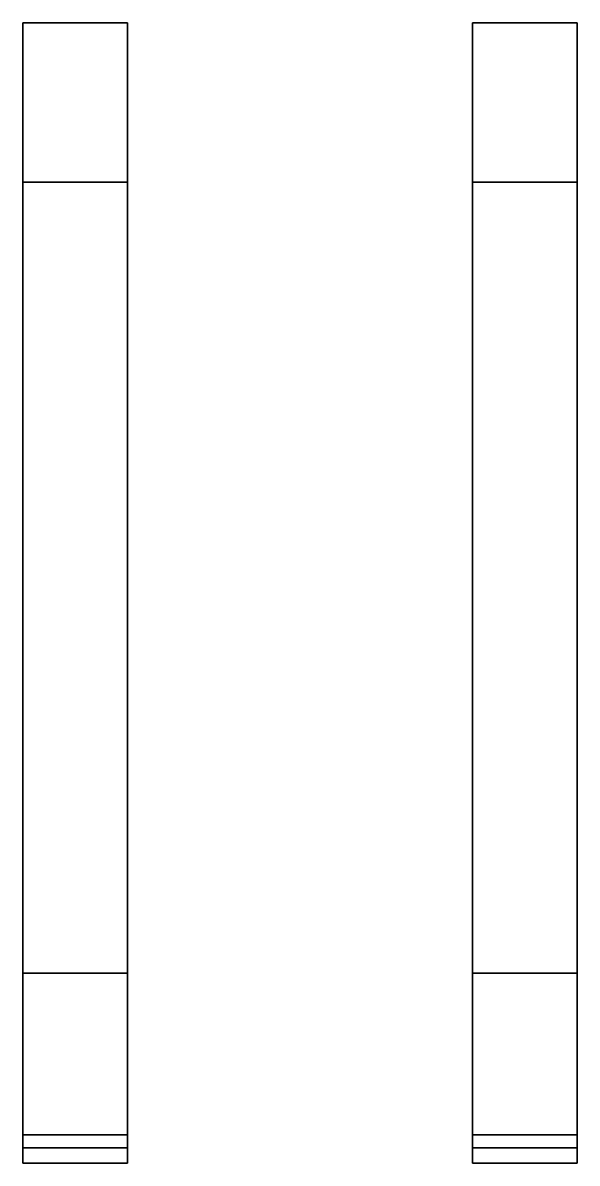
# Model space of a CAD drawing. Extents: x -1.27 to 1.27, y -2.61 to 2.61.
import ezdxf

# ---------------------------------------------------------------- set-up
doc = ezdxf.new("R2010")
doc.units = 0
doc.layers.add('TRACKS', color=3, linetype='CONTINUOUS')

msp = doc.modelspace()

# ---------------------------------------------------------------- linework, layer by layer
at = {"layer": 'TRACKS'}
for points in [[(-0.79, 2.61, 0.85), (-0.79, 2.61, 0.56), (-1.27, 2.61, 0.56), (-1.27, 2.61, 0.85)], [(-1.27, 2.61, 0.85), (-1.27, 2.61, 0.56), (-0.79, 2.61, 0.56), (-0.79, 2.61, 0.85)], [(-1.27, 2.61, 0.56), (-1.27, 1.88, 0.03), (-0.79, 1.88, 0.03), (-0.79, 2.61, 0.56)], [(-0.79, 2.61, 0.56), (-0.79, 1.88, 0.03), (-1.27, 1.88, 0.03), (-1.27, 2.61, 0.56)], [(0.79, 2.61, 0.56), (0.79, 1.88, 0.03), (1.27, 1.88, 0.03), (1.27, 2.61, 0.56)], [(1.27, 2.61, 0.56), (1.27, 1.88, 0.03), (0.79, 1.88, 0.03), (0.79, 2.61, 0.56)], [(1.27, 2.61, 0.85), (1.27, 2.61, 0.56), (0.79, 2.61, 0.56), (0.79, 2.61, 0.85)], [(0.79, 2.61, 0.85), (0.79, 2.61, 0.56), (1.27, 2.61, 0.56), (1.27, 2.61, 0.85)], [(-0.79, 1.88, 0.03), (-0.79, -1.74, 0.03), (-1.27, -1.74, 0.03), (-1.27, 1.88, 0.03)], [(-1.27, 1.88, 0.03), (-1.27, -1.74, 0.03), (-0.79, -1.74, 0.03), (-0.79, 1.88, 0.03)], [(0.79, 1.88, 0.03), (0.79, -1.74, 0.03), (1.27, -1.74, 0.03), (1.27, 1.88, 0.03)], [(1.27, 1.88, 0.03), (1.27, -1.74, 0.03), (0.79, -1.74, 0.03), (0.79, 1.88, 0.03)], [(-0.79, -1.74, 0.03), (-0.79, -2.54, 0.45), (-1.27, -2.54, 0.45), (-1.27, -1.74, 0.03)], [(-1.27, -1.74, 0.03), (-1.27, -2.54, 0.45), (-0.79, -2.54, 0.45), (-0.79, -1.74, 0.03)], [(1.27, -1.74, 0.03), (1.27, -2.54, 0.45), (0.79, -2.54, 0.45), (0.79, -1.74, 0.03)], [(0.79, -1.74, 0.03), (0.79, -2.54, 0.45), (1.27, -2.54, 0.45), (1.27, -1.74, 0.03)], [(-1.27, -2.61, 0.68), (-1.27, -2.48, 0.97), (-0.79, -2.48, 0.97), (-0.79, -2.61, 0.68)], [(-0.79, -2.61, 0.68), (-0.79, -2.48, 0.97), (-1.27, -2.48, 0.97), (-1.27, -2.61, 0.68)], [(0.79, -2.61, 0.68), (0.79, -2.48, 0.97), (1.27, -2.48, 0.97), (1.27, -2.61, 0.68)], [(1.27, -2.61, 0.68), (1.27, -2.48, 0.97), (0.79, -2.48, 0.97), (0.79, -2.61, 0.68)], [(-0.79, -2.54, 0.45), (-0.79, -2.61, 0.68), (-1.27, -2.61, 0.68), (-1.27, -2.54, 0.45)], [(-1.27, -2.54, 0.45), (-1.27, -2.61, 0.68), (-0.79, -2.61, 0.68), (-0.79, -2.54, 0.45)], [(0.79, -2.54, 0.45), (0.79, -2.61, 0.68), (1.27, -2.61, 0.68), (1.27, -2.54, 0.45)], [(1.27, -2.54, 0.45), (1.27, -2.61, 0.68), (0.79, -2.61, 0.68), (0.79, -2.54, 0.45)]]:
    msp.add_3dface(points, dxfattribs=at)

doc.saveas('drawing.dxf')
